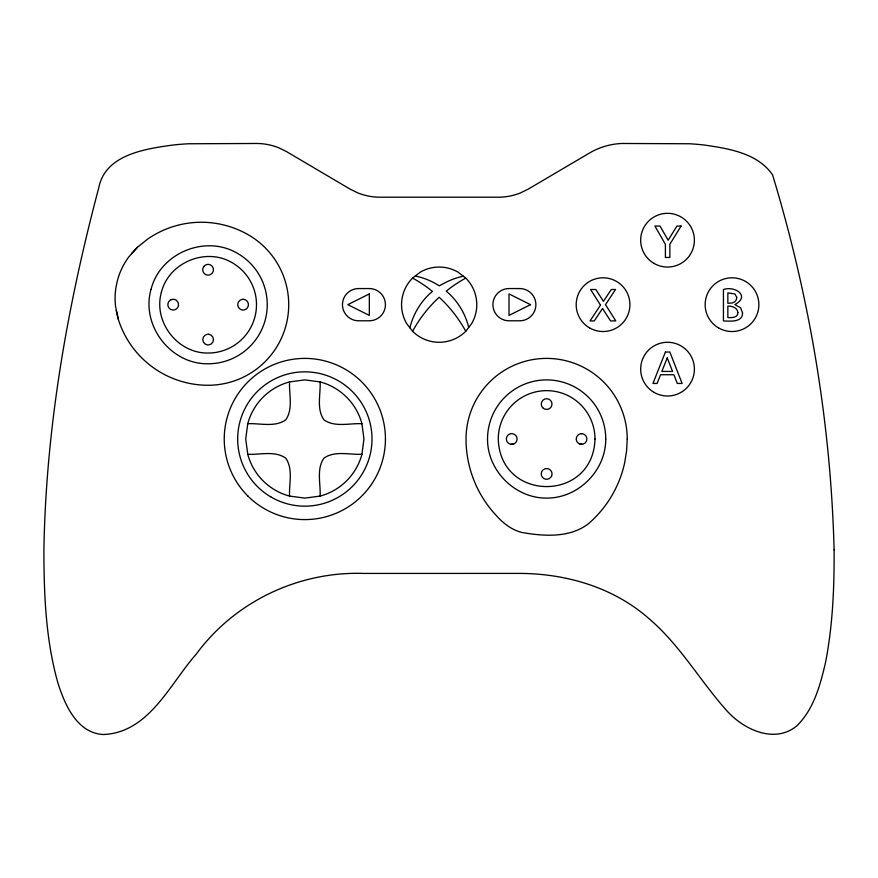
<?xml version="1.0" encoding="UTF-8"?>
<svg xmlns="http://www.w3.org/2000/svg" width="878" height="878" viewBox="0 0 878 878"><rect width="100%" height="100%" fill="white"/><g stroke="black" fill="none" stroke-linecap="round" stroke-linejoin="round"><path stroke-width="1.32" d="M289.542 496.092C288.939 483.69 293.384 469.028 285.712 458.118C274.803 450.447 260.151 454.892 247.75 454.299L245.73 439L247.75 423.701A59.1 59.1 0 0 1 289.542 381.908L304.842 379.9L320.13 381.908A59.1 59.1 0 0 1 361.934 423.701L363.942 439L361.934 454.299A59.1 59.1 0 0 1 320.13 496.092L304.842 498.1L289.542 496.092A59.1 59.1 0 0 1 247.75 454.299M320.13 381.908C320.733 394.31 316.289 408.972 323.96 419.882C334.869 427.553 349.521 423.108 361.934 423.701M465.768 331.269L471.738 323.477A37.611 37.611 0 0 0 465.768 278.074L457.976 272.092A37.611 37.611 0 0 0 420.364 272.092L412.572 278.074A37.611 37.611 0 0 0 406.591 323.477L412.572 331.269A37.611 37.611 0 0 0 465.768 331.269A134.334 134.334 0 0 0 442.962 300.869L439.165 297.247L435.367 300.869A134.334 134.334 0 0 0 412.572 331.269M131.47 253.643L137.44 247.278L147.8 238.981A94.133 94.133 0 0 1 248.419 234.865A80.6 80.6 0 0 1 208.119 385.266A94.133 94.133 0 0 1 118.223 319.032L115.534 306.268A69.625 69.625 0 0 1 116.072 286.755L117.465 280.378A69.625 69.625 0 0 1 128.737 256.991L137.44 247.278M513.762 443.961L511.007 444.323A5.378 5.378 0 0 1 506.935 436.52A5.378 5.378 0 0 1 515.671 435.367A5.378 5.378 0 0 1 513.762 443.961L511.007 444.323M247.75 423.701C260.151 423.108 274.803 427.553 285.712 419.882C293.384 408.972 288.939 394.31 289.542 381.908M361.934 454.299C349.521 454.892 334.869 450.447 323.96 458.118C316.289 469.028 320.733 483.69 320.13 496.092M579.546 443.928L582.048 444.312M116.225 310.538L118.223 319.032M465.768 278.074A134.334 134.334 0 0 0 449.755 288.39L446.233 291.167L449.437 293.965A69.351 69.351 0 0 1 468.72 327.417M412.572 278.074A134.334 134.334 0 0 1 428.585 288.39L432.404 291.408L429.155 294.251A69.527 69.527 0 0 0 409.883 327.768M415.261 276.01A69.351 69.351 0 0 1 439.241 285.866L444.97 282.815A69.527 69.527 0 0 1 463.343 276.219M834.1 549.826C834.319 587.591 832.761 625.564 825.485 662.714C820.195 685.268 813.84 709.248 796.741 725.952C773.979 744.566 742.195 728.894 725.623 709.358C699.437 679.77 679.55 644.65 649.16 618.814C613.173 586.899 564.543 573.049 517.076 573.411L363.942 573.433C298.904 571.128 234.931 601.485 196.365 653.978C169.904 683.764 149.172 732.669 103.341 734.524C77.154 733.075 65.137 705.308 58.135 683.732C45.7 640.303 43.955 594.735 43.9 549.826C45.963 427.377 67.419 305.917 98.764 187.76C105.195 154.715 144.727 148.964 172.494 145.089A268.8 268.8 0 0 1 188.265 143.772L256.475 143.476A59.55 59.55 0 0 1 278.644 147.756L286.294 151.477L350.245 189.198L357.895 192.93A59.55 59.55 0 0 0 380.064 197.21L498.276 197.21A59.55 59.55 0 0 0 520.434 192.93L528.095 189.198L589.621 152.959A69.088 69.088 0 0 1 621.854 143.476L689.504 143.762A247.826 247.826 0 0 1 704.375 145.046C728.751 148.601 757.495 153.068 772.563 174.821C809.318 296.084 830.829 422.976 834.1 549.826M627.232 439L626.585 450.985L624.664 462.827A111.945 111.945 0 0 1 588.49 523.683C569.811 538.181 543.614 536.315 521.598 532.419C511.314 529.654 503.105 523.178 496.125 515.364A111.945 111.945 0 0 1 466.031 439A80.6 80.6 0 0 1 546.632 358.4A80.6 80.6 0 0 1 627.232 439M742.579 313.073C742.579 322.731 729.728 321.096 723.428 320.931L723.428 289.51C735.215 285.515 750.558 296.325 734.875 304.556L740.659 307.871L742.579 313.073M737.871 312.656C737.981 317.858 731.539 317.77 727.851 317.595L727.851 306.137C732 305.807 737.718 307.805 737.871 312.656M151.038 289.378C140.678 325.354 170.694 364.469 208.13 363.777A59.1 59.1 0 0 0 237.686 253.49C205.606 234.163 160.059 253.029 151.038 289.378M161.42 292.154C152.948 321.6 177.499 353.593 208.13 353.033A48.356 48.356 0 0 0 232.308 262.796C206.067 246.981 168.796 262.423 161.42 292.154M594.988 439C593.276 502.425 499.988 502.425 498.276 439A48.356 48.356 0 0 1 546.632 390.644A48.356 48.356 0 0 1 594.988 439M605.743 439C605.941 470.63 578.262 498.309 546.632 498.1C515.002 498.309 487.334 470.63 487.531 439A59.1 59.1 0 0 1 546.632 379.9A59.1 59.1 0 0 1 605.743 439M736.763 297.466L736.28 299.936L734.798 301.78L732.439 302.932L727.851 303.305L727.851 292.846L734.974 293.998L736.763 297.466M665.425 352.023L652.958 383.445L657.106 383.445L660.563 374.741L673.876 374.741L677.289 383.445L682.107 383.445L669.837 352.023L665.425 352.023M667.225 357.884L661.858 371.427L672.581 371.427L667.225 357.884M203.872 266.473L203.169 267.691A5.378 5.378 0 0 0 203.872 273.014L204.859 274.013A5.378 5.378 0 0 0 208.832 275.077L210.182 274.715A5.378 5.378 0 0 0 210.182 264.783L208.832 264.421A5.378 5.378 0 0 0 203.872 266.473M551.593 475.986L550.89 477.193A5.378 5.378 0 0 1 542.374 477.193L541.671 475.986A5.378 5.378 0 0 1 542.374 470.652L543.361 469.664A5.378 5.378 0 0 1 549.902 469.664L550.89 470.652A5.378 5.378 0 0 1 551.593 475.986M681.087 226.041L669.859 244.26L669.859 257.463L665.403 257.463L665.403 244.347L654.911 226.041L660.004 226.041L668.158 240.221L676.949 226.041L681.087 226.041M600.497 305.138L590.071 320.909L594.296 320.909L602.549 308.452L610.539 320.909L615.796 320.909L605.502 304.666L615.544 289.488L611.34 289.488L603.405 301.341L595.844 289.488L590.576 289.488L600.497 305.138M171.144 299.705L169.937 300.408A5.378 5.378 0 0 0 170.519 309.33A5.378 5.378 0 0 0 178.53 305.368L178.168 302.614L176.478 300.408A5.378 5.378 0 0 0 171.144 299.705M369.32 293.921L347.82 304.666L369.32 315.411L369.32 293.921M530.51 304.666L509.02 315.411L509.02 293.921L530.51 304.666M243.052 299.299L241.669 299.486A5.378 5.378 0 0 0 241.669 309.857L243.052 310.044A5.378 5.378 0 0 0 248.43 304.677A5.378 5.378 0 0 0 243.052 299.299M581.554 433.622L580.171 433.809A5.378 5.378 0 0 0 578.876 443.653L582.948 444.191A5.378 5.378 0 0 0 581.554 433.622M369.32 288.555L358.564 288.555A16.122 16.122 0 0 0 342.453 304.666A16.122 16.122 0 0 0 358.564 320.788L369.32 320.788A16.122 16.122 0 0 0 385.431 304.666A16.122 16.122 0 0 0 369.32 288.555M519.765 288.555L509.02 288.555A16.122 16.122 0 0 0 492.898 304.666A16.122 16.122 0 0 0 509.02 320.788L519.765 320.788A16.122 16.122 0 0 0 535.887 304.666A16.122 16.122 0 0 0 519.765 288.555M208.832 334.266L207.427 334.266A5.378 5.378 0 0 0 207.427 344.922L208.832 344.922A5.378 5.378 0 0 0 208.832 334.266M718.577 327.933A26.867 26.867 0 0 0 758.877 304.666A26.867 26.867 0 0 0 718.577 281.399A26.867 26.867 0 0 0 718.577 327.933M654.099 263.455A26.867 26.867 0 0 0 694.399 240.188A26.867 26.867 0 0 0 654.099 216.921A26.867 26.867 0 0 0 654.099 263.455M654.099 392.411A26.867 26.867 0 0 0 694.399 369.144A26.867 26.867 0 0 0 654.099 345.877A26.867 26.867 0 0 0 654.099 392.411M589.621 327.933A26.867 26.867 0 0 0 629.921 304.666A26.867 26.867 0 0 0 589.621 281.399A26.867 26.867 0 0 0 589.621 327.933M543.361 408.336A5.378 5.378 0 0 0 551.955 404.78A5.378 5.378 0 0 0 544.579 399.106A5.378 5.378 0 0 0 543.361 408.336M271.258 497.167A67.167 67.167 0 0 0 371.998 439A67.167 67.167 0 0 0 271.258 380.832A67.167 67.167 0 0 0 271.258 497.167M247.848 495.993A80.6 80.6 0 0 0 382.687 459.863A80.6 80.6 0 0 0 283.978 361.143A80.6 80.6 0 0 0 247.848 495.993"/></g></svg>
